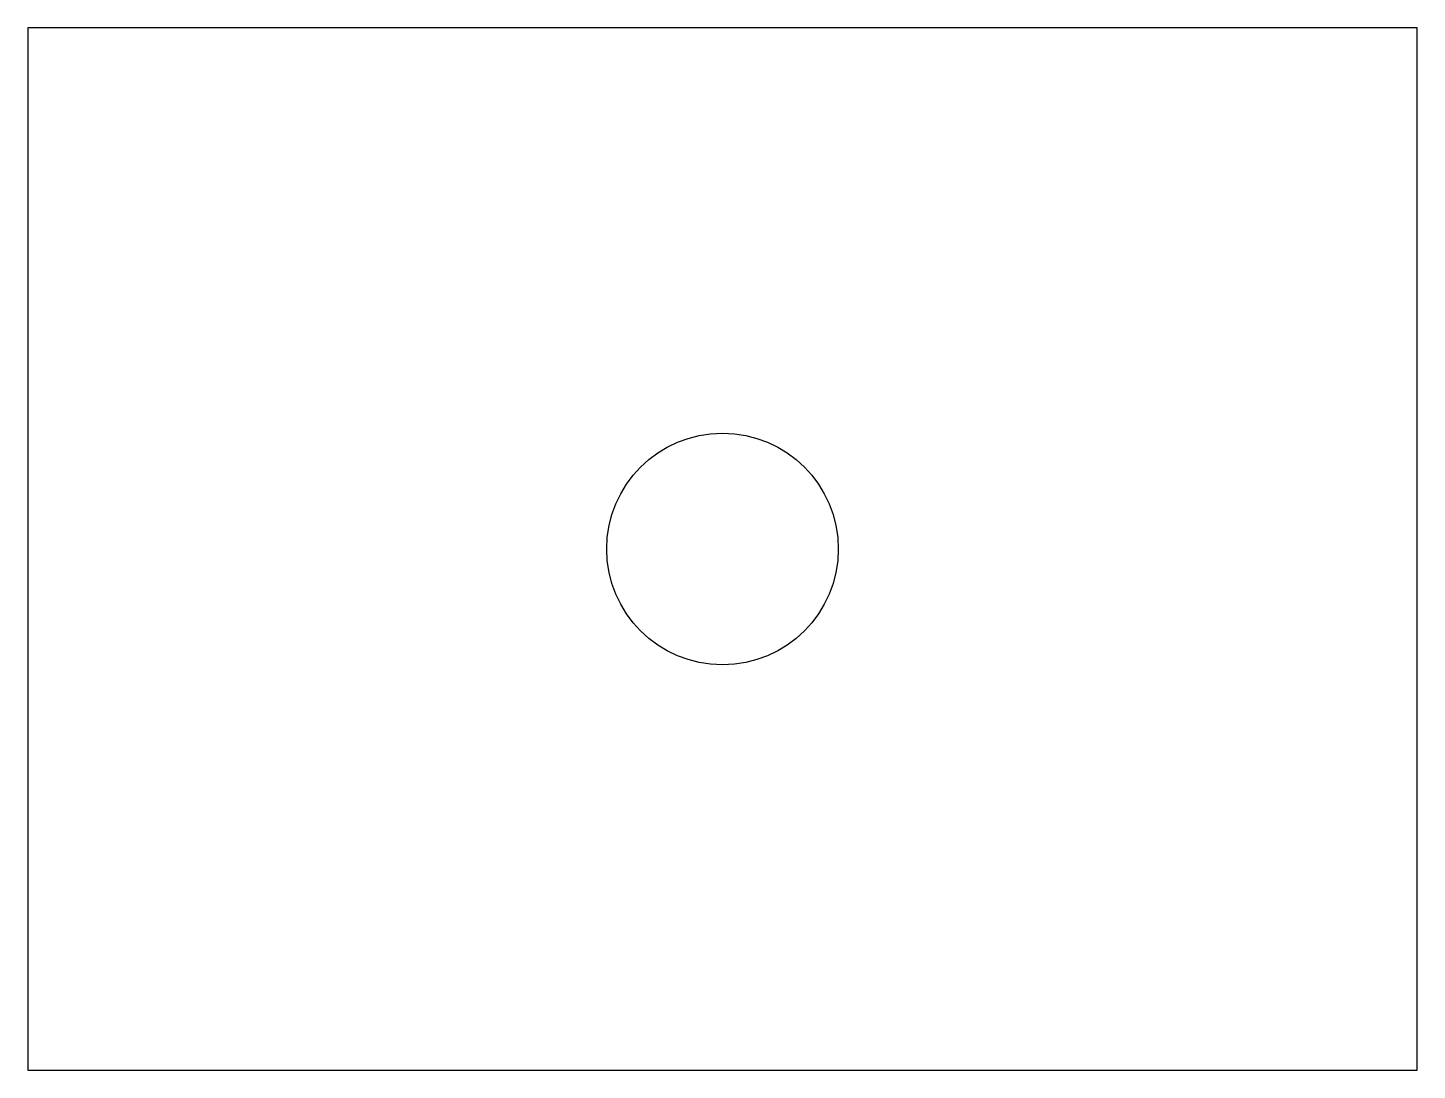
# Model space of a CAD drawing. Header units: metres. Extents: x 0 to 240, y 0 to 180.
import ezdxf

# ---------------------------------------------------------------- set-up
doc = ezdxf.new("R2010")
doc.units = ezdxf.units.M

msp = doc.modelspace()

# ---------------------------------------------------------------- linework, layer by layer
for p, q in [((240, 180), (0, 180)), ((0, 180), (0, 0)), ((240, 0), (240, 180)), ((0, 0), (240, 0))]:
    msp.add_line(p, q)
msp.add_circle((120, 90), 20)

doc.saveas('drawing.dxf')
